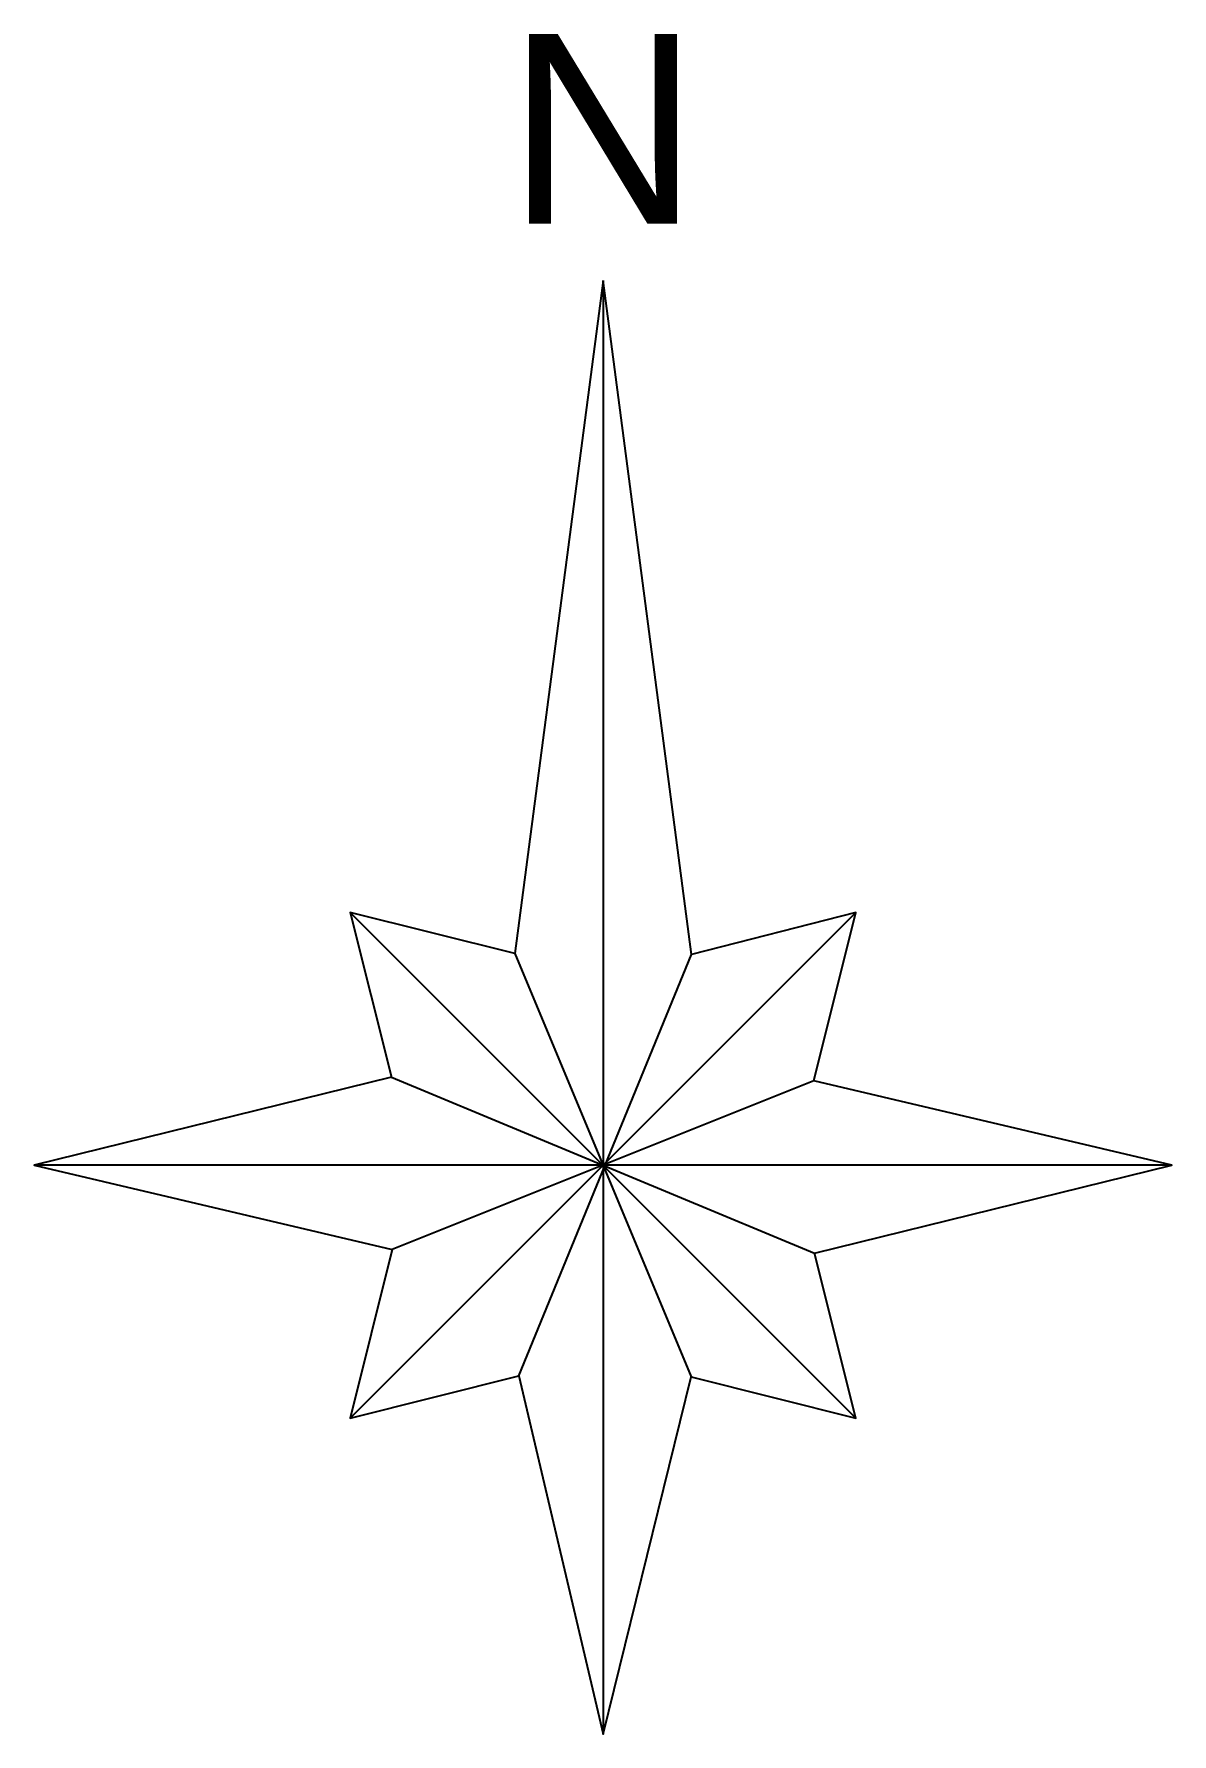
# Model space of a CAD drawing. Header units: millimetres. Extents: x 1173.95 to 1175.75, y -1298.52 to -1295.83.
import ezdxf
from ezdxf.enums import TextEntityAlignment as Align

# ---------------------------------------------------------------- set-up
doc = ezdxf.new("R2010")
doc.units = ezdxf.units.MM
doc.header["$LTSCALE"] = 10
doc.layers.add('Símbolos_Gráficos', color=1, linetype='Continuous')
doc.styles.add('FOLHA_ARIAL', font='ARIAL.TTF')

msp = doc.modelspace()

# ---------------------------------------------------------------- linework, layer by layer
at = {"layer": 'Símbolos_Gráficos', "color": 2}
for p, q in [((1174.8503, -1296.2193), (1174.8503, -1298.5193)), ((1174.7111, -1297.2845), (1174.9895, -1297.9541)), ((1174.717, -1297.9526), (1174.9903, -1297.2859)), ((1174.5155, -1297.48), (1175.1851, -1297.7585)), ((1175.1836, -1297.4859), (1174.517, -1297.7526)), ((1175.7503, -1297.6193), (1173.9503, -1297.6193))]:
    msp.add_line(p, q, dxfattribs=at)
at = {"layer": 'Símbolos_Gráficos', "color": 1}
for p, q in [((1174.4503, -1298.0193), (1175.2503, -1297.2193)), ((1174.4503, -1297.2193), (1175.2503, -1298.0193))]:
    msp.add_line(p, q, dxfattribs=at)
at = {"layer": 'Símbolos_Gráficos', "color": 3}
msp.add_lwpolyline([(1174.8503, -1296.2193), (1174.7111, -1297.2845), (1174.4503, -1297.2193), (1174.5155, -1297.48), (1173.9503, -1297.6193), (1174.517, -1297.7526), (1174.4503, -1298.0193), (1174.717, -1297.9526), (1174.8503, -1298.5193), (1174.9895, -1297.9541), (1175.2503, -1298.0193), (1175.1851, -1297.7585), (1175.7503, -1297.6193), (1175.1836, -1297.4859), (1175.2503, -1297.2193), (1174.9903, -1297.2859)], close=True, dxfattribs=at)

# ---------------------------------------------------------------- texts
at = {"layer": 'Símbolos_Gráficos', "color": 3, "style": 'FOLHA_ARIAL'}
msp.add_text('N', height=0.3, dxfattribs=at).set_placement((1174.8503, -1296.2193), align=Align.BOTTOM_CENTER)

doc.saveas('drawing.dxf')
